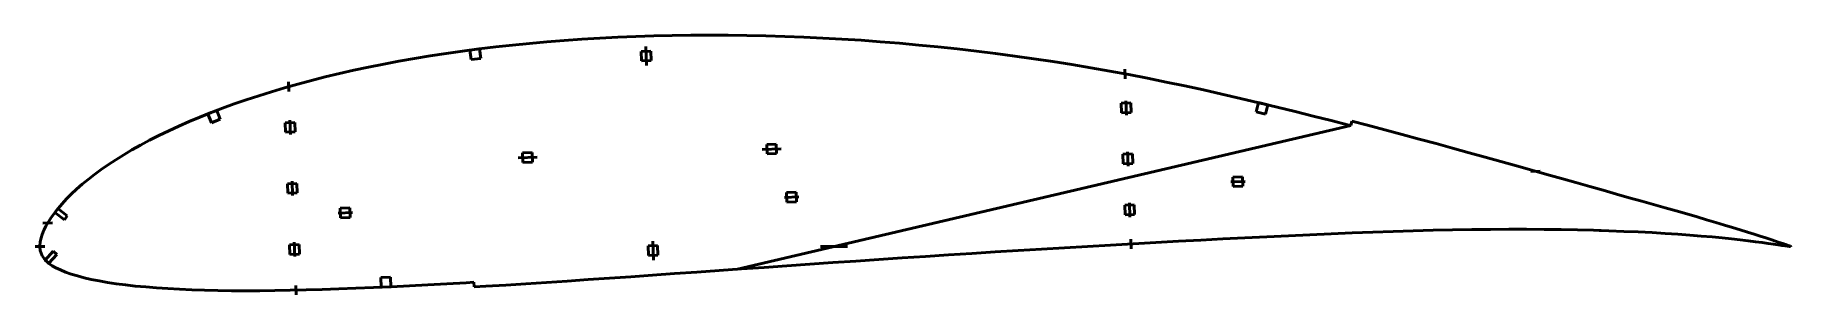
# Model space of a CAD drawing. Header units: metres. Extents: x -257 to 478, y -20 to 89.
import ezdxf

# ---------------------------------------------------------------- set-up
doc = ezdxf.new("R2010")
doc.units = ezdxf.units.M
for name, color, linetype, lineweight in [('FoilLayer', 1, 'Continuous', 50), ('StringerLayer', 1, 'Continuous', 50), ('SubLayer', 1, 'Continuous', 50)]:
    doc.layers.add(name, color=color, linetype=linetype, lineweight=lineweight)

msp = doc.modelspace()

# ---------------------------------------------------------------- linework, layer by layer
at = {"layer": 'FoilLayer'}
for p, q in [((1.82, 88.25), (-5.81, 88.01)), ((9.5, 88.42), (1.82, 88.25)), ((17.25, 88.53), (9.5, 88.42)), ((25.04, 88.58), (17.25, 88.53)), ((32.86, 88.55), (25.04, 88.58)), ((40.72, 88.44), (32.86, 88.55)), ((48.61, 88.27), (40.72, 88.44)), ((56.54, 88.03), (48.61, 88.27)), ((-85.14, 80.89), (-91.84, 79.87)), ((-78.33, 81.86), (-85.14, 80.89)), ((-71.43, 82.77), (-78.33, 81.86)), ((-64.45, 83.62), (-71.43, 82.77)), ((-57.38, 84.41), (-64.45, 83.62)), ((-50.25, 85.12), (-57.38, 84.41)), ((-43.03, 85.75), (-50.25, 85.12)), ((-35.72, 86.33), (-43.03, 85.75)), ((-28.33, 86.85), (-35.72, 86.33)), ((-20.88, 87.31), (-28.33, 86.85)), ((-13.37, 87.7), (-20.88, 87.31)), ((-5.81, 88.01), (-13.37, 87.7)), ((64.51, 87.72), (56.54, 88.03)), ((72.5, 87.34), (64.51, 87.72)), ((80.5, 86.9), (72.5, 87.34)), ((88.51, 86.38), (80.5, 86.9)), ((96.55, 85.78), (88.51, 86.38)), ((104.6, 85.13), (96.55, 85.78)), ((112.65, 84.4), (104.6, 85.13)), ((120.71, 83.62), (112.65, 84.4)), ((128.76, 82.77), (120.71, 83.62)), ((136.79, 81.84), (128.76, 82.77)), ((144.83, 80.84), (136.79, 81.84)), ((-123.8, 73.84), (-129.86, 72.48)), ((-117.62, 75.16), (-123.8, 73.84)), ((-111.33, 76.43), (-117.62, 75.16)), ((-104.93, 77.64), (-111.33, 76.43)), ((-98.43, 78.79), (-104.93, 77.64)), ((-91.84, 79.87), (-98.43, 78.79)), ((152.84, 79.77), (144.83, 80.84)), ((160.85, 78.64), (152.84, 79.77)), ((168.85, 77.45), (160.85, 78.64)), ((176.81, 76.19), (168.85, 77.45)), ((184.76, 74.86), (176.81, 76.19)), ((192.67, 73.47), (184.76, 74.86)), ((-152.89, 66.47), (-158.34, 64.85)), ((-147.3, 68.06), (-152.89, 66.47)), ((-141.6, 69.59), (-147.3, 68.06)), ((-135.79, 71.07), (-141.6, 69.59)), ((-129.86, 72.48), (-135.79, 71.07)), ((200.57, 72.01), (192.67, 73.47)), ((208.43, 70.49), (200.57, 72.01)), ((216.28, 68.92), (208.43, 70.49)), ((224.08, 67.3), (216.28, 68.92)), ((231.83, 65.6), (224.08, 67.3)), ((-173.9, 59.72), (-178.81, 57.93)), ((-168.84, 61.48), (-173.9, 59.72)), ((-163.66, 63.19), (-168.84, 61.48)), ((-158.34, 64.85), (-163.66, 63.19)), ((239.57, 63.86), (231.83, 65.6)), ((247.28, 62.06), (239.57, 63.86)), ((254.97, 60.24), (247.28, 62.06)), ((262.63, 58.4), (254.97, 60.24)), ((-192.76, 52.34), (-197.11, 50.42)), ((-188.26, 54.23), (-192.76, 52.34)), ((-183.61, 56.09), (-188.26, 54.23)), ((-178.81, 57.93), (-183.61, 56.09)), ((270.23, 56.54), (262.63, 58.4)), ((277.77, 54.66), (270.23, 56.54)), ((285.24, 52.76), (277.77, 54.66)), ((292.66, 50.85), (285.24, 52.76)), ((294, 52.56), (293.49, 50.63)), ((300.52, 50.85), (294, 52.56)), ((-209.32, 44.49), (-213.09, 42.48)), ((-205.39, 46.49), (-209.32, 44.49)), ((-201.32, 48.47), (-205.39, 46.49)), ((-197.11, 50.42), (-201.32, 48.47)), ((293.49, 50.63), (36.75, -9.53)), ((293.49, 50.63), (292.66, 50.85)), ((307.81, 48.92), (300.52, 50.85)), ((315.01, 46.98), (307.81, 48.92)), ((322.14, 45.03), (315.01, 46.98)), ((329.19, 43.1), (322.14, 45.03)), ((-220.15, 38.43), (-223.45, 36.38)), ((-216.71, 40.45), (-220.15, 38.43)), ((-213.09, 42.48), (-216.71, 40.45)), ((336.15, 41.19), (329.19, 43.1)), ((343.01, 39.3), (336.15, 41.19)), ((349.75, 37.43), (343.01, 39.3)), ((356.38, 35.58), (349.75, 37.43)), ((-232.42, 30.16), (-235.09, 28.1)), ((-229.58, 32.22), (-232.42, 30.16)), ((-226.58, 34.31), (-229.58, 32.22)), ((-223.45, 36.38), (-226.58, 34.31)), ((362.9, 33.75), (356.38, 35.58)), ((369.3, 31.96), (362.9, 33.75)), ((375.58, 30.2), (369.3, 31.96)), ((381.71, 28.48), (375.58, 30.2)), ((-239.91, 24.01), (-242.09, 21.96)), ((-237.58, 26.05), (-239.91, 24.01)), ((-235.09, 28.1), (-237.58, 26.05)), ((387.7, 26.79), (381.71, 28.48)), ((393.53, 25.15), (387.7, 26.79)), ((399.22, 23.54), (393.53, 25.15)), ((404.75, 21.98), (399.22, 23.54)), ((-247.65, 15.95), (-249.18, 14.01)), ((-245.96, 17.92), (-247.65, 15.95)), ((-244.1, 19.93), (-245.96, 17.92)), ((-242.09, 21.96), (-244.1, 19.93)), ((410.11, 20.46), (404.75, 21.98)), ((415.3, 19), (410.11, 20.46)), ((420.3, 17.57), (415.3, 19)), ((425.13, 16.21), (420.3, 17.57)), ((429.77, 14.88), (425.13, 16.21)), ((434.21, 13.62), (429.77, 14.88)), ((-252.73, 8.48), (-253.55, 6.81)), ((-251.71, 10.29), (-252.73, 8.48)), ((-250.53, 12.12), (-251.71, 10.29)), ((-249.18, 14.01), (-250.53, 12.12)), ((438.45, 12.4), (434.21, 13.62)), ((442.48, 11.22), (438.45, 12.4)), ((446.31, 10.09), (442.48, 11.22)), ((449.94, 9.01), (446.31, 10.09)), ((453.35, 7.97), (449.94, 9.01)), ((456.57, 6.99), (453.35, 7.97)), ((-255.25, 0.22), (-255.26, -0.16)), ((-255.08, 1.96), (-255.25, 0.22)), ((-254.73, 3.67), (-255.08, 1.96)), ((-254.26, 5), (-254.73, 3.67)), ((-253.55, 6.81), (-254.26, 5)), ((173.68, -0.53), (183.29, 0.03)), ((183.29, 0.03), (192.86, 0.6)), ((192.86, 0.6), (202.41, 1.15)), ((202.41, 1.15), (211.91, 1.67)), ((211.91, 1.67), (221.34, 2.17)), ((221.34, 2.17), (230.69, 2.67)), ((230.69, 2.67), (239.98, 3.18)), ((239.98, 3.18), (249.21, 3.65)), ((249.21, 3.65), (258.37, 4.09)), ((258.37, 4.09), (267.42, 4.51)), ((267.42, 4.51), (276.38, 4.93)), ((276.38, 4.93), (285.25, 5.34)), ((285.25, 5.34), (294.03, 5.7)), ((294.03, 5.7), (302.7, 6.02)), ((302.7, 6.02), (311.25, 6.3)), ((311.25, 6.3), (319.66, 6.56)), ((319.66, 6.56), (327.96, 6.79)), ((327.96, 6.79), (336.13, 6.96)), ((336.13, 6.96), (344.13, 7.07)), ((344.13, 7.07), (351.95, 7.14)), ((351.95, 7.14), (359.61, 7.2)), ((359.61, 7.2), (367.11, 7.2)), ((367.11, 7.2), (374.42, 7.15)), ((374.42, 7.15), (381.53, 7.06)), ((381.53, 7.06), (388.42, 6.93)), ((388.42, 6.93), (395.1, 6.78)), ((395.1, 6.78), (401.59, 6.59)), ((401.59, 6.59), (407.84, 6.35)), ((407.84, 6.35), (413.85, 6.08)), ((413.85, 6.08), (419.62, 5.8)), ((419.62, 5.8), (425.17, 5.49)), ((425.17, 5.49), (430.47, 5.15)), ((430.47, 5.15), (435.49, 4.77)), ((435.49, 4.77), (440.25, 4.38)), ((440.25, 4.38), (444.73, 3.99)), ((444.73, 3.99), (448.94, 3.6)), ((448.94, 3.6), (452.88, 3.2)), ((452.88, 3.2), (456.54, 2.8)), ((456.54, 2.8), (459.92, 2.4)), ((459.56, 6.06), (456.57, 6.99)), ((462.34, 5.19), (459.56, 6.06)), ((459.92, 2.4), (462.99, 2.01)), ((464.89, 4.37), (462.34, 5.19)), ((462.99, 2.01), (465.78, 1.65)), ((467.23, 3.61), (464.89, 4.37)), ((465.78, 1.65), (468.26, 1.31)), ((469.35, 2.9), (467.23, 3.61)), ((468.26, 1.31), (470.47, 1)), ((471.25, 2.27), (469.35, 2.9)), ((470.47, 1), (472.37, 0.73)), ((472.91, 1.71), (471.25, 2.27)), ((472.37, 0.73), (473.99, 0.49)), ((474.34, 1.22), (472.91, 1.71)), ((473.99, 0.49), (475.32, 0.29)), ((475.53, 0.81), (474.34, 1.22)), ((475.32, 0.29), (476.38, 0.13)), ((476.48, 0.48), (475.53, 0.81)), ((476.38, 0.13), (477.13, 0.01)), ((477.17, 0.24), (476.48, 0.48)), ((477.13, 0.01), (477.59, -0.05)), ((477.6, 0.09), (477.17, 0.24)), ((477.75, 0.04), (477.6, 0.09)), ((477.75, -0.08), (477.75, 0.04)), ((-255.26, -0.16), (-255.11, -1.72)), ((-255.11, -1.72), (-254.78, -2.83)), ((-254.78, -2.83), (-254.27, -3.9)), ((-254.27, -3.9), (-253.52, -4.99)), ((-253.52, -4.99), (-252.6, -6.05)), ((-252.6, -6.05), (-251.46, -7.07)), ((-251.46, -7.07), (-250.12, -8.04)), ((67.05, -7.39), (76.67, -6.75)), ((76.67, -6.75), (86.31, -6.09)), ((86.31, -6.09), (95.98, -5.43)), ((95.98, -5.43), (105.7, -4.77)), ((105.7, -4.77), (115.44, -4.13)), ((115.44, -4.13), (125.17, -3.52)), ((125.17, -3.52), (134.88, -2.91)), ((134.88, -2.91), (144.59, -2.29)), ((144.59, -2.29), (154.31, -1.68)), ((154.31, -1.68), (164.01, -1.1)), ((164.01, -1.1), (173.68, -0.53)), ((477.59, -0.05), (477.75, -0.08)), ((-250.12, -8.04), (-248.54, -8.96)), ((-248.54, -8.96), (-246.66, -9.84)), ((-246.66, -9.84), (-244.51, -10.7)), ((-244.51, -10.7), (-242.11, -11.54)), ((-242.11, -11.54), (-239.54, -12.35)), ((-239.54, -12.35), (-236.75, -13.09)), ((-236.75, -13.09), (-233.72, -13.77)), ((-233.72, -13.77), (-230.45, -14.41)), ((-230.45, -14.41), (-226.95, -15.02)), ((-43.23, -15.06), (-34.54, -14.47)), ((-34.54, -14.47), (-25.73, -13.87)), ((-25.73, -13.87), (-16.82, -13.28)), ((-16.82, -13.28), (-7.83, -12.66)), ((-7.83, -12.66), (1.26, -12.01)), ((1.26, -12.01), (10.45, -11.36)), ((10.45, -11.36), (19.72, -10.7)), ((19.72, -10.7), (29.07, -10.06)), ((29.07, -10.06), (38.46, -9.41)), ((38.46, -9.41), (47.92, -8.73)), ((47.92, -8.73), (57.46, -8.06)), ((57.46, -8.06), (67.05, -7.39)), ((-226.95, -15.02), (-223.27, -15.6)), ((-223.27, -15.6), (-219.39, -16.11)), ((-219.39, -16.11), (-215.3, -16.55)), ((-215.3, -16.55), (-210.96, -16.95)), ((-210.96, -16.95), (-206.41, -17.31)), ((-206.41, -17.31), (-201.67, -17.65)), ((-201.67, -17.65), (-196.76, -17.94)), ((-196.76, -17.94), (-191.65, -18.15)), ((-191.65, -18.15), (-186.34, -18.31)), ((-186.34, -18.31), (-180.81, -18.43)), ((-180.81, -18.43), (-175.1, -18.51)), ((-175.1, -18.51), (-169.22, -18.55)), ((-169.22, -18.55), (-163.16, -18.53)), ((-163.16, -18.53), (-156.9, -18.45)), ((-156.9, -18.45), (-150.44, -18.33)), ((-150.44, -18.33), (-143.8, -18.19)), ((-143.8, -18.19), (-137.02, -18.02)), ((-137.02, -18.02), (-130.07, -17.78)), ((-130.07, -17.78), (-122.95, -17.5)), ((-122.95, -17.5), (-115.63, -17.18)), ((-115.63, -17.18), (-108.16, -16.85)), ((-108.16, -16.85), (-100.55, -16.49)), ((-100.55, -16.49), (-92.81, -16.09)), ((-92.81, -16.09), (-84.92, -15.64)), ((-84.92, -15.64), (-76.86, -15.16)), ((-76.86, -15.16), (-73.62, -14.97)), ((-73.62, -14.97), (-73.5, -16.96)), ((-73.5, -16.96), (-68.53, -16.67)), ((-68.53, -16.67), (-60.21, -16.17)), ((-60.21, -16.17), (-51.78, -15.64)), ((-51.78, -15.64), (-43.23, -15.06))]:
    msp.add_line(p, q, dxfattribs=at)
at = {"layer": 'StringerLayer'}
for p, q in [((-71.26, 82.79), (-75.22, 82.27)), ((-75.22, 82.27), (-74.7, 78.3)), ((-70.73, 78.82), (-71.26, 82.79)), ((-74.7, 78.3), (-70.73, 78.82)), ((254.84, 60.27), (253.91, 56.38)), ((258.73, 59.34), (254.84, 60.27)), ((257.79, 55.45), (258.73, 59.34)), ((-181.17, 57.03), (-184.9, 55.6)), ((-184.9, 55.6), (-183.47, 51.86)), ((-183.47, 51.86), (-179.74, 53.29)), ((-179.74, 53.29), (-181.17, 57.03)), ((253.91, 56.38), (257.79, 55.45)), ((-247.71, 15.87), (-248.94, 14.3)), ((-243.78, 12.79), (-247.71, 15.87)), ((-248.94, 14.3), (-245.01, 11.21)), ((-245.01, 11.21), (-243.78, 12.79)), ((-249.68, -1.95), (-253, -5.69)), ((-253, -5.69), (-251.5, -7.02)), ((-251.5, -7.02), (-248.18, -3.28)), ((-248.18, -3.28), (-249.68, -1.95)), ((-108.52, -12.86), (-112.51, -13.04)), ((-112.51, -13.04), (-112.34, -17.03)), ((-108.34, -16.86), (-108.52, -12.86)), ((-112.34, -17.03), (-108.34, -16.86))]:
    msp.add_line(p, q, dxfattribs=at)
at = {"layer": 'SubLayer'}
for p, q in [((0.51, 81.86), (-3.49, 81.72)), ((-3.49, 81.72), (-3.35, 77.73)), ((-1.56, 83.79), (-1.28, 75.8)), ((0.65, 77.87), (0.51, 81.86)), ((-3.35, 77.73), (0.65, 77.87)), ((198.89, 74.3), (199.03, 70.3)), ((-151.14, 68.99), (-151, 64.99)), ((201.39, 60.13), (197.39, 59.99)), ((197.39, 59.99), (197.53, 55.99)), ((199.35, 61.06), (199.56, 55.06)), ((201.53, 56.13), (201.39, 60.13)), ((-148.54, 52), (-152.54, 51.86)), ((-152.54, 51.86), (-152.4, 47.86)), ((-150.58, 52.93), (-150.37, 46.94)), ((-148.4, 48), (-148.54, 52)), ((197.53, 55.99), (201.53, 56.13)), ((-152.4, 47.86), (-148.4, 48)), ((-55.09, 37.12), (-47.1, 37.4)), ((-49.16, 39.33), (-53.16, 39.19)), ((-53.16, 39.19), (-53.02, 35.19)), ((-49.03, 35.33), (-49.16, 39.33)), ((47.1, 40.69), (55.09, 40.97)), ((53.02, 42.9), (49.03, 42.76)), ((49.03, 42.76), (49.16, 38.76)), ((49.16, 38.76), (53.16, 38.9)), ((53.16, 38.9), (53.02, 42.9)), ((202.13, 38.77), (198.14, 38.63)), ((198.14, 38.63), (198.27, 34.63)), ((200.1, 39.7), (200.31, 33.7)), ((202.27, 34.77), (202.13, 38.77)), ((-53.02, 35.19), (-49.03, 35.33)), ((198.27, 34.63), (202.27, 34.77)), ((368.82, 31.47), (372.81, 31.61)), ((-147.65, 26.42), (-151.65, 26.28)), ((-151.65, 26.28), (-151.51, 22.28)), ((-151.51, 22.28), (-147.51, 22.42)), ((-149.68, 27.35), (-149.47, 21.35)), ((-147.51, 22.42), (-147.65, 26.42)), ((61.34, 22.73), (57.34, 22.59)), ((57.34, 22.59), (57.48, 18.59)), ((61.48, 18.73), (61.34, 22.73)), ((243.25, 27.08), (249.25, 27.29)), ((248.18, 29.26), (244.18, 29.12)), ((244.18, 29.12), (244.32, 25.12)), ((244.32, 25.12), (248.32, 25.26)), ((248.32, 25.26), (248.18, 29.26)), ((400.98, 22.52), (401.27, 23.48)), ((-125.5, 16.21), (-129.5, 16.07)), ((-129.5, 16.07), (-129.36, 12.07)), ((-125.37, 12.21), (-125.5, 16.21)), ((56.41, 20.56), (62.41, 20.77)), ((57.48, 18.59), (61.48, 18.73)), ((202.88, 17.4), (198.88, 17.26)), ((198.88, 17.26), (199.02, 13.26)), ((200.85, 18.33), (201.05, 12.34)), ((203.02, 13.4), (202.88, 17.4)), ((-253.99, 9.72), (-250, 9.86)), ((-130.43, 14.03), (-124.44, 14.24)), ((-129.36, 12.07), (-125.37, 12.21)), ((199.02, 13.26), (203.02, 13.4)), ((439.46, 11.58), (439.76, 12.54)), ((-257.25, 0), (-253.25, 0)), ((-146.76, 0.84), (-150.75, 0.7)), ((-150.75, 0.7), (-150.61, -3.3)), ((-148.79, 1.77), (-148.58, -4.23)), ((-146.62, -3.16), (-146.76, 0.84)), ((3.35, 0.36), (-0.65, 0.22)), ((-0.65, 0.22), (-0.51, -3.77)), ((1.56, -5.7), (1.28, 2.29)), ((3.49, -3.63), (3.35, 0.36)), ((71.5, 0), (82.85, 0)), ((201.38, 3.09), (201.52, -0.91)), ((397.99, 6.19), (398.07, 7.19)), ((437.95, 4.07), (438.07, 5.06)), ((457.86, 2.14), (457.99, 3.13)), ((458.61, 5.83), (458.93, 6.78)), ((-150.61, -3.3), (-146.62, -3.16)), ((-0.51, -3.77), (3.49, -3.63)), ((-148.16, -16.28), (-148.02, -20.28))]:
    msp.add_line(p, q, dxfattribs=at)

doc.saveas('drawing.dxf')
